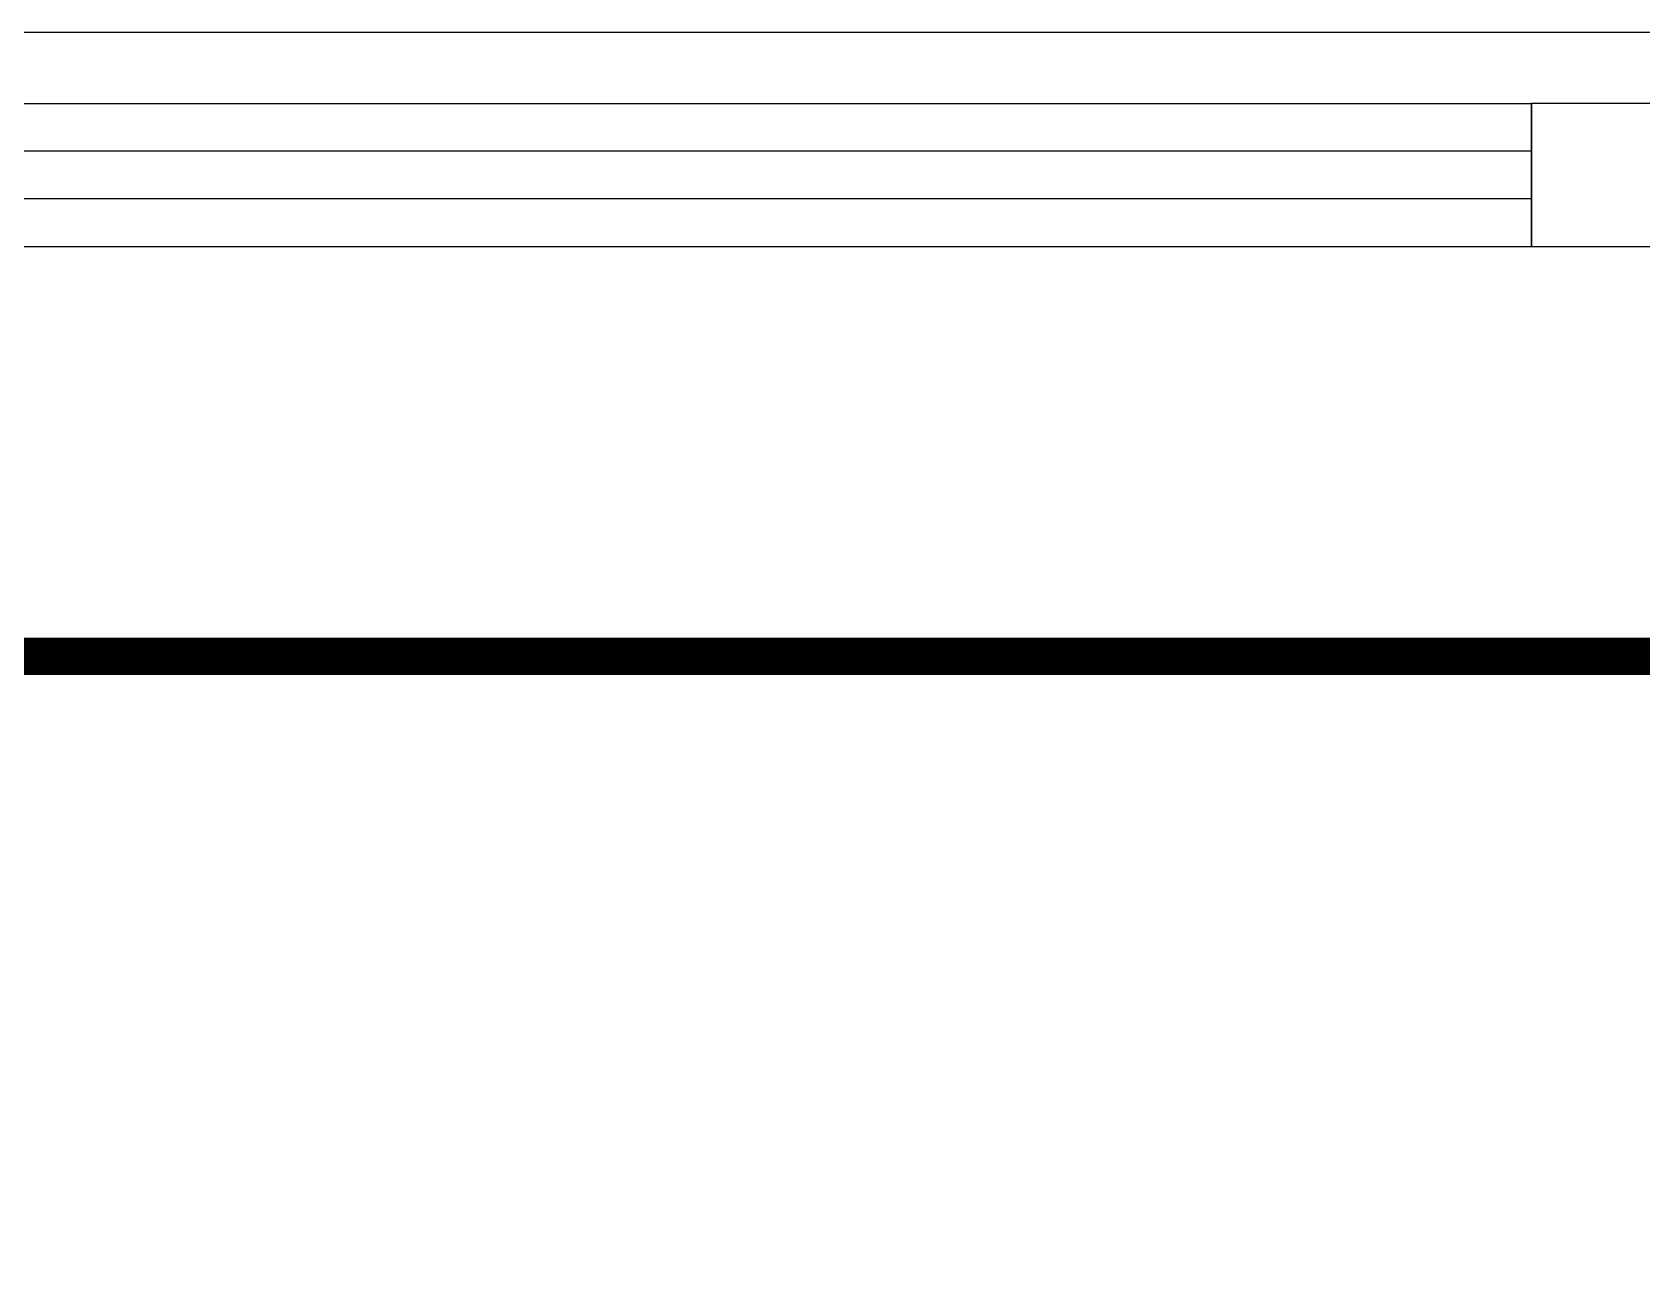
# Model space of a CAD drawing. Extents: x 12152 to 491505, y 111028 to 412681.
# Drawn here: x 160100 to 162352, y 212552 to 214294 of the extents above; entities that cross this region are included whole.
import ezdxf

# ---------------------------------------------------------------- set-up
doc = ezdxf.new("R2010")
doc.units = 0
doc.header["$LTSCALE"] = 1000
doc.header["$MEASUREMENT"] = 0
doc.linetypes.add('DASH', pattern=[0.35, 0.25, -0.1])
for name, color, linetype in [('WALL', 11, 'Continuous'), ('WINDOW', 4, 'Continuous'), ('WIRE-应急', 4, 'DASH'), ('图框(锁住)', 7, 'Continuous')]:
    doc.layers.add(name, color=color, linetype=linetype)

# ---------------------------------------------------------------- blocks, each defined once
blk = doc.blocks.new('$TCHSYS$WIN2D')
for p, q in [((-0.5, 0.5), (0.5, 0.5)), ((0.5, 0.5), (0.5, -0.5)), ((0.5, 0.16667), (-0.5, 0.16667)), ((0.5, -0.16667), (-0.5, -0.16667)), ((-0.5, -0.5), (0.5, -0.5))]:
    blk.add_line(p, q)

msp = doc.modelspace()

# ---------------------------------------------------------------- linework, layer by layer
at = {"layer": 'WALL', "color": 0}
for p, q in [((164447.1, 214194.2), (162197.1, 214194.2)), ((162197.1, 214194.2), (162197.1, 213994.2)), ((162197.1, 213994.2), (164447.1, 213994.2))]:
    msp.add_line(p, q, dxfattribs=at)
at = {"layer": 'WALL'}
msp.add_line((160277.1, 213994.2), (160517.1, 213994.2), dxfattribs=at)
at = {"layer": 'WIRE-应急', "linetype": 'DASH', "const_width": 52.5}
msp.add_lwpolyline([(162517.6, 213421.2), (156496.4, 213421.2)], dxfattribs=at)
at = {"layer": '图框(锁住)', "color": 0}
msp.add_lwpolyline([(164447.1, 188294.2), (155597.1, 188294.2), (155597.1, 214294.2), (164447.1, 214294.2)], dxfattribs=at)

# ---------------------------------------------------------------- block references
at = {"layer": 'WINDOW', "color": 0, "xscale": -5400, "yscale": 200, "zscale": -5400, "rotation": 180}
msp.add_blockref('$TCHSYS$WIN2D', (159497.1, 214094.2), dxfattribs=at)

doc.saveas('drawing.dxf')
